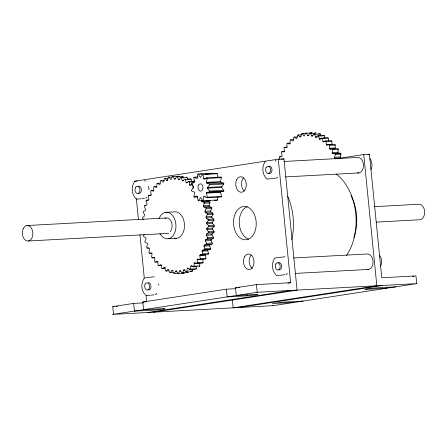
<?xml version="1.0" encoding="UTF-8"?>
<svg xmlns="http://www.w3.org/2000/svg" width="447" height="447" viewBox="0 0 447 447"><rect width="100%" height="100%" fill="white"/><g stroke="black" fill="none" stroke-linecap="round" stroke-linejoin="round"><path stroke-width="0.67" d="M144.252 234.368L143.632 235.463A0.76 0.514 86.9 0 0 143.861 236.664L145.716 237.776A0.76 0.514 86.9 0 1 145.979 238.899L144.945 241.307A0.76 0.514 86.9 0 0 145.269 242.464L147.197 243.235A0.76 0.514 86.9 0 1 147.549 244.308L146.739 246.9A0.76 0.514 86.9 0 0 147.158 247.99L149.125 248.403A0.76 0.514 86.9 0 1 149.566 249.409L148.985 252.147A0.76 0.514 86.9 0 0 149.488 253.158L151.466 253.209A0.76 0.514 86.9 0 1 151.986 254.125L151.645 256.964A0.76 0.514 86.9 0 0 152.231 257.88L154.187 257.567A0.76 0.514 86.9 0 1 154.779 258.388L154.684 261.283A0.76 0.514 86.9 0 0 155.344 262.087L157.243 261.411A0.76 0.514 86.9 0 1 157.897 262.121L158.054 265.026A0.76 0.514 86.9 0 0 158.769 265.708L160.585 264.685A0.76 0.514 86.9 0 1 161.294 265.272L161.697 268.139A0.76 0.514 86.9 0 0 162.462 268.692L164.166 267.334A0.76 0.514 86.9 0 1 164.915 267.792L165.552 270.575A0.76 0.514 86.9 0 0 166.357 270.983L167.927 269.317A0.76 0.514 86.9 0 1 168.703 269.63L169.569 272.296A0.76 0.514 86.9 0 0 170.396 272.553L171.804 270.597A0.76 0.514 86.9 0 1 172.598 270.77L173.682 273.268A0.76 0.514 86.9 0 0 174.52 273.374L175.738 271.167A0.76 0.514 86.9 0 1 176.537 271.189L177.817 273.48A0.76 0.514 86.9 0 0 178.655 273.43L179.666 271.005A0.76 0.514 86.9 0 1 180.459 270.882L181.918 272.927A0.76 0.514 86.9 0 0 182.739 272.726L183.533 270.117A0.76 0.514 86.9 0 1 184.304 269.848L185.918 271.625A0.76 0.514 86.9 0 0 186.712 271.268L187.271 268.518A0.76 0.514 86.9 0 1 188.008 268.111L189.751 269.586A0.76 0.514 86.9 0 0 190.506 269.083L190.824 266.239A0.76 0.514 86.9 0 1 191.517 265.697L193.367 266.842A0.76 0.514 86.9 0 0 194.065 266.205L194.132 263.311A0.76 0.514 86.9 0 1 194.769 262.64L196.691 263.439L202.39 263.132A0.76 0.514 86.9 0 0 203.022 262.367L202.849 259.467A0.76 0.514 86.9 0 1 202.91 259.036M199.06 266.529A0.76 0.514 86.9 0 0 199.759 265.892L199.831 262.998M335.094 148.823L330.031 149.097A0.76 0.514 86.9 0 1 329.439 148.275L329.528 145.381A0.76 0.514 86.9 0 0 328.875 144.577L326.975 145.253A0.76 0.514 86.9 0 1 326.316 144.543L326.165 141.638A0.76 0.514 86.9 0 0 325.444 140.956L323.628 141.978A0.76 0.514 86.9 0 1 322.918 141.392L322.522 138.525A0.76 0.514 86.9 0 0 321.756 137.972L320.052 139.33A0.76 0.514 86.9 0 1 319.303 138.872L318.661 136.089A0.76 0.514 86.9 0 0 317.862 135.681L316.292 137.346A0.76 0.514 86.9 0 1 315.515 137.033L314.643 134.368A0.76 0.514 86.9 0 0 313.816 134.111L312.414 136.067A0.76 0.514 86.9 0 1 311.62 135.894L310.536 133.396A0.76 0.514 86.9 0 0 309.698 133.29L308.48 135.497A0.76 0.514 86.9 0 1 307.681 135.475L306.396 133.184A0.76 0.514 86.9 0 0 305.564 133.234L304.547 135.659A0.76 0.514 86.9 0 1 303.759 135.782L302.295 133.737A0.76 0.514 86.9 0 0 301.479 133.938L300.68 136.547A0.76 0.514 86.9 0 1 299.915 136.816L298.294 135.039A0.76 0.514 86.9 0 0 297.506 135.396L296.942 138.145A0.76 0.514 86.9 0 1 296.21 138.553L294.461 137.078A0.76 0.514 86.9 0 0 293.713 137.581L293.394 140.425A0.76 0.514 86.9 0 1 292.701 140.967L290.852 139.822A0.76 0.514 86.9 0 0 290.153 140.459L290.081 143.353A0.76 0.514 86.9 0 1 289.444 144.023L287.522 143.224A0.76 0.514 86.9 0 0 286.89 143.99L287.063 146.89A0.76 0.514 86.9 0 1 286.493 147.672L284.532 147.231A0.76 0.514 86.9 0 0 283.968 148.108L284.393 150.969A0.76 0.514 86.9 0 1 283.895 151.857L281.917 151.779A0.76 0.514 86.9 0 0 281.442 152.757L282.102 155.534A0.76 0.514 86.9 0 1 281.688 156.511L279.727 156.796A0.76 0.514 86.9 0 0 279.341 157.864L279.872 159.45M335.362 148.65A0.76 0.514 86.9 0 1 335.133 147.968L335.228 145.074A0.76 0.514 86.9 0 0 334.574 144.269L328.875 144.577M148.901 189.807L148.985 188.573L148.303 186.399M194.171 197.172L197.099 195.937L198.239 200.882L200.647 197.496L203.039 201.094L203.944 196.3L206.933 197.786L207.347 197.54L206.464 192.657L209.643 191.702L209.587 191.042L207.285 187.807L209.542 184.795L209.593 184.142L206.397 182.879L207.207 178.074L206.793 177.789L203.821 178.99L202.849 174.101L200.412 177.487L198.261 174.034L197.814 173.939L197.093 178.582L193.791 177.18L194.557 182.203L191.271 183.421L193.668 187.014L191.31 190.478L191.579 191.02L194.629 192.193L193.825 197.038L197.563 196.987M206.631 192.534L220.874 191.763L223.684 191.104L223.947 190.584L221.544 187.17L223.897 183.711L223.629 183.169L220.583 181.996L221.282 177.046L206.793 177.789M195.529 269.323A0.76 0.514 86.9 0 0 196.199 268.776L196.457 266.496M334.725 153.505A0.76 0.514 86.9 0 1 335.233 154.517L334.652 157.255A0.76 0.514 86.9 0 0 335.094 158.26L340.793 157.947A0.76 0.514 86.9 0 1 340.346 156.947L340.932 154.209A0.76 0.514 86.9 0 0 340.424 153.198L332.752 153.455A0.76 0.514 86.9 0 1 332.227 152.539L332.568 149.7A0.76 0.514 86.9 0 0 331.981 148.784L330.031 149.097M340.424 153.198L338.446 153.148A0.76 0.514 86.9 0 1 337.926 152.226L338.267 149.387A0.76 0.514 86.9 0 0 337.681 148.471L331.981 148.784M214.23 200.301L217.393 200.25L217.862 197.216M190.349 271.385L191.618 271.312A0.76 0.514 86.9 0 0 192.406 270.96L192.746 269.312M196.691 263.439A0.76 0.514 86.9 0 0 197.328 262.674L197.149 259.774A0.76 0.514 86.9 0 1 197.719 258.992L199.686 259.433A0.76 0.514 86.9 0 0 200.245 258.556L199.826 255.695A0.76 0.514 86.9 0 1 200.323 254.807L202.295 254.885A0.76 0.514 86.9 0 0 202.776 253.907L202.117 251.13A0.76 0.514 86.9 0 1 202.53 250.152L204.486 249.867A0.76 0.514 86.9 0 0 204.877 248.8L203.988 246.152A0.76 0.514 86.9 0 1 204.313 245.101L206.218 244.459A0.76 0.514 86.9 0 0 206.508 243.324L205.408 240.844A0.76 0.514 86.9 0 1 205.637 239.737L207.464 238.743A0.76 0.514 86.9 0 0 207.659 237.558L206.358 235.29A0.76 0.514 86.9 0 1 206.492 234.139L212.185 233.831L213.906 232.501A0.76 0.514 86.9 0 0 213.996 231.283L212.515 229.261A0.76 0.514 86.9 0 1 212.548 228.087L214.13 226.45A0.76 0.514 86.9 0 0 214.113 225.215L212.487 223.472A0.76 0.514 86.9 0 1 212.42 222.299L213.839 220.365A0.76 0.514 86.9 0 0 213.716 219.142L211.962 217.7A0.76 0.514 86.9 0 1 211.794 216.544L213.029 214.359A0.76 0.514 86.9 0 0 212.806 213.158L210.95 212.046A0.76 0.514 86.9 0 1 210.688 210.917L211.722 208.509A0.76 0.514 86.9 0 0 211.397 207.358L205.698 207.665L203.771 206.894A0.76 0.514 86.9 0 1 203.419 205.821L204.229 203.229A0.76 0.514 86.9 0 0 203.81 202.139L201.843 201.726A0.76 0.514 86.9 0 1 201.401 200.72L202.67 200.653M211.397 207.358L209.47 206.587A0.76 0.514 86.9 0 1 209.112 205.514L209.928 202.921A0.76 0.514 86.9 0 0 209.509 201.826L207.542 201.413L201.843 201.726M212.806 213.158L207.106 213.465L205.251 212.353A0.76 0.514 86.9 0 1 204.989 211.23L206.022 208.822A0.76 0.514 86.9 0 0 205.698 207.665M134.581 181.51C130.943 187.176 131.507 194.372 136.346 199.155L140.704 198.831M146.817 197.082L146.415 197.926L145.756 198.055M144.213 278.017C141.084 283.236 140.727 289.924 145.141 294.573M156.651 293.171L156.048 294.439L155.388 294.562M265.194 161.473C261.556 167.144 262.115 174.341 266.954 179.124L275.682 178.146M277.431 177.051L277.028 177.895L276.363 178.023M287.265 273.139L286.661 274.402L285.996 274.531M179.616 176.587L176.448 176.755L175.23 178.962A0.76 0.514 86.9 0 1 174.431 178.94L173.151 176.649A0.76 0.514 86.9 0 0 172.313 176.699L171.302 179.124A0.76 0.514 86.9 0 1 170.508 179.247L169.05 177.202A0.76 0.514 86.9 0 0 168.228 177.403L167.435 180.012A0.76 0.514 86.9 0 1 166.664 180.281L165.049 178.504A0.76 0.514 86.9 0 0 164.256 178.861L163.697 181.611A0.76 0.514 86.9 0 1 162.959 182.018L161.216 180.543A0.76 0.514 86.9 0 0 160.462 181.046L160.143 183.89A0.76 0.514 86.9 0 1 159.45 184.432L157.601 183.287A0.76 0.514 86.9 0 0 156.908 183.924L156.836 186.818A0.76 0.514 86.9 0 1 156.199 187.489L154.276 186.69A0.76 0.514 86.9 0 0 153.639 187.455L153.818 190.355A0.76 0.514 86.9 0 1 153.248 191.137L151.282 190.696A0.76 0.514 86.9 0 0 150.723 191.573L151.142 194.434A0.76 0.514 86.9 0 1 150.645 195.322L148.672 195.244A0.76 0.514 86.9 0 0 148.192 196.222L148.851 198.999A0.76 0.514 86.9 0 1 148.438 199.977L146.482 200.262A0.76 0.514 86.9 0 0 146.091 201.329L146.979 203.977A0.76 0.514 86.9 0 1 146.655 205.028L144.75 205.67A0.76 0.514 86.9 0 0 144.459 206.805L145.56 209.285A0.76 0.514 86.9 0 1 145.331 210.392L143.504 211.386A0.76 0.514 86.9 0 0 143.314 212.571L144.61 214.839A0.76 0.514 86.9 0 1 144.476 215.99L142.761 217.32A0.76 0.514 86.9 0 0 142.671 218.538L143.409 219.55M213.716 219.142L208.017 219.455L206.263 218.013A0.76 0.514 86.9 0 1 206.095 216.851L207.335 214.666A0.76 0.514 86.9 0 0 207.106 213.465M183.734 177.403L180.571 177.576L179.169 179.532A0.76 0.514 86.9 0 1 178.37 179.359L177.286 176.861A0.76 0.514 86.9 0 0 176.448 176.755M206.492 234.139L208.207 232.809A0.76 0.514 86.9 0 0 208.296 231.591L206.821 229.568A0.76 0.514 86.9 0 1 206.855 228.4L208.436 226.758A0.76 0.514 86.9 0 0 208.419 225.528L206.788 223.779A0.76 0.514 86.9 0 1 206.721 222.606L208.14 220.678A0.76 0.514 86.9 0 0 208.017 219.455M190.405 181.337L188.505 181.437L186.801 182.795A0.76 0.514 86.9 0 1 186.053 182.337L185.416 179.554A0.76 0.514 86.9 0 0 184.611 179.146L183.041 180.811A0.76 0.514 86.9 0 1 182.264 180.499L181.398 177.833A0.76 0.514 86.9 0 0 180.571 177.576M212.057 173.162L212.509 173.257L198.261 174.034M192.199 184.421L190.383 185.444A0.76 0.514 86.9 0 1 189.673 184.857L189.271 181.99A0.76 0.514 86.9 0 0 188.505 181.437M205.637 239.737L211.336 239.424L213.163 238.435A0.76 0.514 86.9 0 0 213.353 237.245L212.057 234.977A0.76 0.514 86.9 0 1 212.185 233.831M220.874 191.763C219.488 193.003 222.958 196.272 221.181 197.01L206.933 197.786M204.313 245.101L210.012 244.794L211.917 244.146A0.76 0.514 86.9 0 0 212.208 243.012L211.107 240.536A0.76 0.514 86.9 0 1 211.336 239.424M144.565 198.261L141.749 198.686M145.566 277.766L154.288 276.788M154.198 294.769L151.382 295.199M284.806 274.737L276.587 275.637C271.748 270.848 271.189 263.652 274.827 257.986L284.901 256.757M153.41 312.168L297.082 290.137L283.985 158.881L278.285 159.193L134.614 181.225L137.145 181.091M281.23 159.305L283.985 158.881M335.557 158.869L363.746 154.55L369.44 154.237L381.772 277.771L415.956 275.911L416.727 283.633M368.065 154.45L369.44 154.237M113.532 314.336L112.761 306.614L133.659 303.412L143.331 302.882M133.659 303.412L134.43 311.129L154.466 310.039A6.811 0.335 -5.7 0 0 163.272 309.112A6.811 0.335 -5.7 0 0 163.535 308.648L143.571 309.726L142.8 302.01L226.389 289.187L236.066 288.661M226.389 289.187L227.16 296.909L247.202 295.813A6.811 0.335 -5.7 0 0 256.008 294.886A6.811 0.335 -5.7 0 0 256.265 294.428L236.307 295.506L235.535 287.784L256.433 284.583L290.617 282.722L278.285 159.193M287.862 283.147L290.617 282.722M147.717 312.481L291.388 290.444M412.587 276.43L413.933 276.224M238.871 307.525L382.543 285.493M272.776 305.714L417.057 283.582L256.852 292.288M202.53 250.152L210.185 249.56A0.76 0.514 86.9 0 0 210.571 248.493L209.682 245.844A0.76 0.514 86.9 0 1 210.012 244.794M150.337 295.338L145.979 295.668M395.83 286.84L375.787 287.929A6.811 0.335 -5.7 0 0 366.981 288.857A6.811 0.335 -5.7 0 0 366.724 289.321L386.689 288.242L386.56 286.952M303.094 301.06L281.627 302.261L272.469 303.474L293.953 302.463M306.396 133.184L312.095 132.876A0.76 0.514 86.9 0 0 311.257 132.927M309.698 133.29L311.598 133.189M302.295 133.737L305.463 133.564M302.742 133.871L304.01 133.804M310.536 133.396L316.236 133.089A0.76 0.514 86.9 0 0 315.398 132.982M313.816 134.111L315.085 134.044M318.253 133.871L319.516 133.804A0.76 0.514 86.9 0 1 320.343 134.061L320.862 135.659M298.294 135.039L301.462 134.871M314.643 134.368L320.343 134.061M307.681 135.475L308.944 135.402M311.62 135.894L312.883 135.821M317.862 135.681L323.555 135.368A0.76 0.514 86.9 0 1 324.36 135.776L324.868 138.006M294.461 137.078L297.629 136.911M299.915 136.816L301.177 136.743M318.661 136.089L324.36 135.776M315.515 137.033L317.415 136.927M323.019 137.905L327.455 137.665A0.76 0.514 86.9 0 1 328.221 138.212L328.618 141.079M290.852 139.822L294.014 139.648M322.522 138.525L328.221 138.212M319.303 138.872L321.834 138.738M325.444 140.956L331.143 140.643A0.76 0.514 86.9 0 1 331.858 141.33L332.015 144.23A0.76 0.514 86.9 0 0 332.127 144.649M287.522 143.224L290.058 143.085M322.918 141.392L325.455 141.252M326.165 141.638L331.858 141.33M326.316 144.543L332.015 144.23M284.532 147.231L287.063 147.091M329.528 145.381L335.228 145.074M329.439 148.275L335.133 147.968M281.917 151.779L284.448 151.639M332.568 149.7L338.267 149.387M332.227 152.539L337.926 152.226M332.752 153.455L338.446 153.148M279.727 156.796L280.995 156.729M335.233 154.517L340.932 154.209M334.652 157.255L340.346 156.947M283.884 161.473L357.404 157.478A7.767 5.275 86.9 0 1 363.456 165.412A7.767 5.275 86.9 0 1 357.572 172.866M335.094 158.26L338.323 158.601M199.725 174.123L201.759 174.012M208.542 173.643L210.576 173.531M205.229 174.09L210.654 173.794M213.364 173.648L217.203 173.414L217.823 177.286M203.094 174.492L217.337 173.715M173.151 176.649L178.845 176.341A0.76 0.514 86.9 0 0 178.057 176.297M169.05 177.202L172.212 177.029M177.286 176.861L182.985 176.554L183.527 177.8M165.049 178.504L168.212 178.336M181.398 177.833L187.092 177.526L187.617 179.124M194.032 177.18L198.099 176.956M174.431 178.94L175.699 178.867M178.37 179.359L179.638 179.286M187.142 179.007L190.31 178.834A0.76 0.514 86.9 0 1 191.109 179.241L191.623 181.471M161.216 180.543L164.379 180.376M166.664 180.281L167.932 180.208M185.416 179.554L191.109 179.241M207.224 178.431L221.466 177.655M203.659 178.655L206.374 178.504M204.1 179.04L205.452 178.968M182.264 180.499L183.533 180.426M191.674 181.264L194.205 181.13A0.76 0.514 86.9 0 1 194.674 181.119M157.601 183.287L160.138 183.153M189.271 181.99L194.97 181.678M186.053 182.337L187.952 182.236M285.426 176.917L358.947 172.922M191.523 183.08L193.562 182.974M206.307 182.365L220.555 181.588M206.564 183.013L220.807 182.242M154.276 186.69L156.808 186.55M189.673 184.857L192.204 184.717M209.386 183.94L223.629 183.169M209.542 184.795L223.791 184.019M207.397 187.444L221.639 186.673M151.282 190.696L153.813 190.556M207.402 188.181L221.645 187.41M209.587 191.042L223.83 190.266M209.442 191.88L223.684 191.104M148.672 195.244L151.203 195.104M206.385 193.16L220.628 192.389M203.787 196.619L205.145 196.546M146.482 200.262L148.382 200.161M207.352 197.183L221.595 196.412M198.451 200.725L202.519 200.502M203.279 200.731L217.521 199.954M206.095 200.742L210.839 200.485M203.81 202.139L209.509 201.826M144.75 205.67L146.018 205.603M204.229 203.229L209.928 202.921M203.419 205.821L209.112 205.514M203.771 206.894L209.47 206.587M206.022 208.822L211.722 208.509M165.619 212.331L174.168 211.867A13.281 9.013 86.9 0 1 184.51 225.428A13.281 9.013 86.9 0 1 174.447 238.167M204.989 211.23L210.688 210.917M205.251 212.353L210.95 212.046M207.335 214.666L213.029 214.359M26.826 225.556L166.01 217.996M374.05 206.693L418.632 204.268A7.767 5.275 86.9 0 1 424.628 211.191A7.767 5.275 86.9 0 1 420.174 219.712L376.29 222.098M206.095 216.851L211.794 216.544M206.263 218.013L211.962 217.7M208.14 220.678L213.839 220.365M206.721 222.606L212.42 222.299M206.788 223.779L212.487 223.472M208.419 225.528L214.113 225.215M208.436 226.758L214.13 226.45M206.855 228.4L212.548 228.087M206.821 229.568L212.515 229.261M28.368 241L168.944 233.362M208.296 231.591L213.996 231.283M208.207 232.809L213.906 232.501M206.358 235.29L212.057 234.977M168.256 238.726L176.8 238.262M207.659 237.558L213.353 237.245M207.464 238.743L213.163 238.435M205.408 240.844L211.107 240.536M206.508 243.324L212.208 243.012M206.218 244.459L211.917 244.146M147.158 247.99L149.058 247.889M203.988 246.152L209.682 245.844M204.877 248.8L210.571 248.493M204.486 249.867L210.185 249.56M149.488 253.158L152.019 253.019M202.117 251.13L207.816 250.817A0.76 0.514 86.9 0 1 208.229 249.839M202.776 253.907L208.475 253.594L207.816 250.817M200.323 254.807L204.754 254.566M202.295 254.885L207.995 254.578A0.76 0.514 86.9 0 0 208.475 253.594M152.231 257.88L154.763 257.746M199.826 255.695L205.525 255.382A0.76 0.514 86.9 0 1 205.799 254.561M200.245 258.556L205.944 258.243L205.525 255.382M199.686 259.433L205.385 259.126A0.76 0.514 86.9 0 0 205.944 258.243M155.344 262.087L157.875 261.948M197.149 259.774L202.849 259.467M197.328 262.674L203.022 262.367M194.132 263.311L198.563 263.065M293.517 257.98L367.037 253.991A7.767 5.275 86.9 0 1 373.089 261.925A7.767 5.275 86.9 0 1 367.205 269.373M158.769 265.708L161.3 265.574M164.166 267.334L165.435 267.267M190.824 266.239L192.724 266.138M194.065 266.205L199.759 265.892M193.367 266.842L197.161 266.635M162.462 268.692L164.993 268.552M187.271 268.518L189.17 268.418M190.506 269.083L196.199 268.776M171.804 270.597L173.067 270.53M189.751 269.586L194.819 269.306M166.357 270.983L168.888 270.843M183.533 270.117L184.801 270.049M175.738 271.167L177.001 271.094M179.666 271.005L180.934 270.932M186.712 271.268L192.406 270.96M185.918 271.625L187.187 271.553M170.396 272.553L173.565 272.379M182.739 272.726L188.438 272.413A0.76 0.514 86.9 0 1 187.617 272.62L186.349 272.687M174.52 273.374L178.314 273.167M177.817 273.48L184.348 273.123A0.76 0.514 86.9 0 1 183.639 273.335M295.059 273.424L368.579 269.429M235.535 287.784L236.91 287.712M238.285 287.633L239.665 287.561M142.8 302.01L146.242 301.82M112.761 306.614L114.125 306.541M116.175 306.43L117.544 306.357M273.056 305.67L112.571 314.414L257.204 292.299L256.433 284.583M275.268 160.244L276.101 161.339M144.655 180.275L145.493 181.37M158.299 283.962L158.618 285.085M363.746 154.55L376.843 285.801L233.172 307.838L232.339 299.501M247.074 294.528L247.202 295.813M136.346 198.574L138.425 219.399M139.945 234.664L144.314 278.386M145.973 295.042L146.599 301.289M192.948 185.684L193.07 188.008A0.76 0.514 86.9 0 0 193.177 188.422M336.083 173.995A50.494 34.268 86.9 0 1 346.442 255.572M287.779 196.395A50.494 34.268 86.9 0 1 291.83 239.709M248.688 239.117A16.701 11.337 86.9 0 1 239.251 223.215A16.701 11.337 86.9 0 1 247.185 206.67M244.364 190.975A7.767 5.275 86.9 0 1 243.447 177.906M252.488 268.485A7.767 5.275 86.9 0 1 251.153 255.114M351.035 195.691A38.844 26.362 86.9 0 1 353.879 237.53M148.186 282.694A3.637 2.47 86.9 0 1 150.818 285.013M150.997 285.935A3.637 2.47 86.9 0 1 148.264 289.902M137.933 186.41A3.637 2.47 86.9 0 1 141.364 189.427A3.637 2.47 86.9 0 1 138.631 193.395M278.179 262.886A3.637 2.47 86.9 0 1 281.604 265.904A3.637 2.47 86.9 0 1 278.872 269.871M379.503 255.22A7.767 5.275 86.9 0 1 380.593 266.138M369.87 158.707A7.767 5.275 86.9 0 1 370.96 169.631M268.546 166.373A3.637 2.47 86.9 0 1 272 169.871A3.637 2.47 86.9 0 1 268.613 173.09M337.06 158.674A0.76 0.514 86.9 0 1 337.351 158.881M158.936 218.879A13.281 9.013 86.9 0 1 172.196 215.08A13.281 9.013 86.9 0 1 173.475 235.088A13.281 9.013 86.9 0 1 159.864 233.317M207.542 201.413A0.76 0.514 86.9 0 1 207.084 200.519M186.27 177.269A0.76 0.514 86.9 0 1 187.092 177.526M182.203 176.364A0.76 0.514 86.9 0 1 182.985 176.554M164.887 218.443A7.588 5.152 86.9 0 1 170.363 220.08A7.588 5.152 86.9 0 1 171.883 228.009M171.732 228.624A7.588 5.152 86.9 0 1 171.078 230.311M170.799 230.803A7.588 5.152 86.9 0 1 170.139 231.669M23.356 228.383A7.767 5.275 86.9 0 0 26.988 240.944A7.767 5.275 86.9 0 0 32.441 230.507A7.767 5.275 86.9 0 0 23.356 228.383M198.479 185.17A3.671 2.492 86.9 0 0 200.195 191.104A3.671 2.492 86.9 0 0 202.776 186.17A3.671 2.492 86.9 0 0 198.479 185.17M235.765 212.588A16.701 11.337 86.9 0 0 243.576 239.586A16.701 11.337 86.9 0 0 255.304 217.147A16.701 11.337 86.9 0 0 235.765 212.588M244.498 256.818A7.767 5.275 86.9 0 0 248.124 269.373A7.767 5.275 86.9 0 0 253.583 258.936A7.767 5.275 86.9 0 0 244.498 256.818M236.787 179.61A7.767 5.275 86.9 0 0 240.419 192.165A7.767 5.275 86.9 0 0 245.872 181.728A7.767 5.275 86.9 0 0 236.787 179.61M145.141 284.096A3.637 2.47 86.9 0 0 146.839 289.98A3.637 2.47 86.9 0 0 149.393 285.091A3.637 2.47 86.9 0 0 145.141 284.096M135.508 187.589A3.637 2.47 86.9 0 0 137.207 193.473A3.637 2.47 86.9 0 0 139.76 188.584A3.637 2.47 86.9 0 0 135.508 187.589M275.749 264.065A3.637 2.47 86.9 0 0 277.453 269.949A3.637 2.47 86.9 0 0 280.006 265.06A3.637 2.47 86.9 0 0 275.749 264.065M266.116 167.558A3.637 2.47 86.9 0 0 267.82 173.442A3.637 2.47 86.9 0 0 270.374 168.553A3.637 2.47 86.9 0 0 266.116 167.558"/></g></svg>
